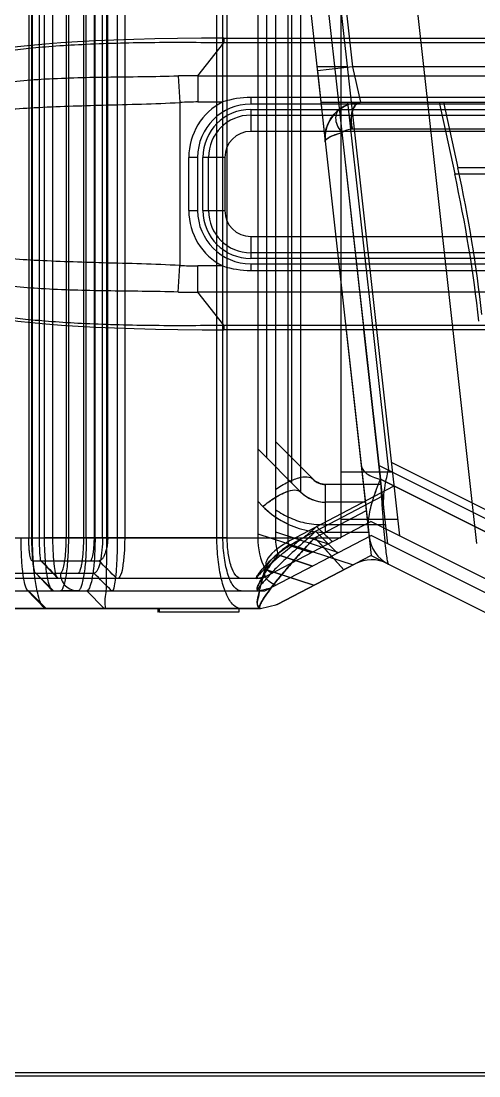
# Model space of a CAD drawing. Header units: millimetres. Extents: x -97344 to -49824, y -57049 to -40247.
# Drawn here: x -63587.2 to -63561.4, y -49678.4 to -49618.9 of the extents above; entities that cross this region are included whole.
import ezdxf

# ---------------------------------------------------------------- set-up
doc = ezdxf.new("R2010")
doc.units = ezdxf.units.MM
doc.header["$LTSCALE"] = 200
doc.layers.add('DIM', color=3, linetype='Continuous')
doc.layers.add('LAY0001', color=7, linetype='Continuous')

# ---------------------------------------------------------------- blocks, each defined once
blk = doc.blocks.new('23-D1020-B_EXTRUSION-MAIN-BODY_BASESTAND-0_5m_Absen-PL__363', base_point=(418.75, -61.98))
at = {"color": 7, "linetype": 'Continuous'}
for p, q in [((434.257, -61.78), (873.608, -61.78)), ((434.174, -61.98), (873.608, -61.98))]:
    blk.add_line(p, q, dxfattribs=at)
blk = doc.blocks.new('Top1', base_point=(668.75, -75.52))
blk.add_blockref('23-D1020-B_EXTRUSION-MAIN-BODY_BASESTAND-0_5m_Absen-PL__363', (418.75, -61.98))
blk = doc.blocks.new('*U1466')
blk.add_blockref('Top1', (0, -50.114))
blk = doc.blocks.new('*U1467')
at = {"layer": 'DIM', "color": 0, "linetype": 'ByBlock', "lineweight": -2, "transparency": 16777216}
blk.add_blockref('*U1466', (6000, 0), dxfattribs=at)
blk = doc.blocks.new('2250')
at = {"color": 7, "linetype": 'Continuous'}
for p, q in [((-45375.337, -64444.768), (-45373.872, -64442.909)), ((-45373.872, -64442.645), (-45373.872, -64442.909)), ((-45373.872, -64442.645), (-45301.69, -64442.645)), ((-45301.69, -64442.909), (-45373.872, -64442.909)), ((-45376.447, -64444.769), (-45376.359, -64446.27)), ((-45375.337, -64444.768), (-45375.337, -64446.24)), ((-45375.337, -64444.768), (-45300.224, -64444.768)), ((-45376.359, -64446.27), (-45376.359, -64455.455)), ((-45375.337, -64446.24), (-45373.941, -64446.24)), ((-45372.359, -64445.988), (-45372.359, -64446.362)), ((-45303.202, -64445.988), (-45372.359, -64445.988)), ((-45303.202, -64446.362), (-45372.359, -64446.362)), ((-45372.359, -64446.662), (-45372.359, -64447.901)), ((-45372.359, -64446.662), (-45303.202, -64446.662)), ((-45372.359, -64446.982), (-45303.202, -64446.982)), ((-45303.202, -64447.901), (-45372.359, -64447.901)), ((-45375.859, -64452.362), (-45375.859, -64449.362)), ((-45375.359, -64449.362), (-45375.859, -64449.362)), ((-45375.359, -64449.362), (-45375.359, -64452.362)), ((-45375.059, -64452.362), (-45375.059, -64449.362)), ((-45373.821, -64449.362), (-45375.059, -64449.362)), ((-45374.74, -64452.362), (-45374.74, -64449.362)), ((-45373.821, -64449.362), (-45373.821, -64452.362)), ((-45375.859, -64452.362), (-45375.359, -64452.362)), ((-45375.059, -64452.362), (-45373.821, -64452.362)), ((-45372.359, -64453.824), (-45372.359, -64455.062)), ((-45372.359, -64453.824), (-45303.202, -64453.824)), ((-45303.202, -64454.743), (-45372.359, -64454.743)), ((-45376.447, -64456.956), (-45376.359, -64455.455)), ((-45375.337, -64456.957), (-45375.337, -64455.485)), ((-45373.941, -64455.485), (-45375.337, -64455.485)), ((-45303.202, -64455.062), (-45372.359, -64455.062)), ((-45372.359, -64455.362), (-45372.359, -64455.737)), ((-45372.359, -64455.362), (-45303.202, -64455.362)), ((-45372.359, -64455.737), (-45303.202, -64455.737)), ((-45373.872, -64458.816), (-45375.337, -64456.957)), ((-45300.224, -64456.957), (-45375.337, -64456.957)), ((-45373.872, -64458.816), (-45373.872, -64459.08)), ((-45373.872, -64458.816), (-45301.69, -64458.816)), ((-45301.69, -64459.08), (-45373.872, -64459.08)), ((-45366.975, -64459.08), (-45365.681, -64470.718)), ((-45365.044, -64467.5), (-45365.98, -64459.08)), ((-45356.306, -64471.869), (-45365.044, -64467.5)), ((-45365.841, -64469.282), (-45368.75, -64470.8)), ((-45390.575, -64470.8), (-45368.75, -64470.8)), ((-45368.75, -64470.8), (-45367.109, -64472.608)), ((-45370.867, -64474.568), (-45366.467, -64472.272)), ((-45364.588, -64472.286), (-45355.801, -64476.68)), ((-45371.219, -64473.648), (-45370.991, -64473.355)), ((-45389.806, -64474.8), (-45371.811, -64474.8)), ((-45377.604, -64474.8), (-45377.604, -64475)), ((-45377.589, -64475), (-45377.604, -64475)), ((-45377.531, -64474.8), (-45377.531, -64475)), ((-45373.031, -64475), (-45377.531, -64475)), ((-45373.031, -64474.8), (-45373.031, -64475)), ((-45371.811, -64474.8), (-45370.867, -64474.568)), ((-45370.865, -64474.567), (-45370.935, -64474.584))]:
    blk.add_line(p, q, dxfattribs=at)
for points in [[(-45373.872, -64442.645), (-45375.131, -64442.648), (-45376.498, -64442.661), (-45377.771, -64442.683), (-45378.966, -64442.712), (-45380.088, -64442.75), (-45381.144, -64442.794), (-45382.137, -64442.846), (-45383.071, -64442.906), (-45383.947, -64442.974), (-45384.767, -64443.051), (-45385.526, -64443.137), (-45386.223, -64443.235), (-45386.859, -64443.347), (-45387.345, -64443.457)], [(-45387.345, -64458.268), (-45386.849, -64458.379), (-45386.21, -64458.492), (-45385.507, -64458.59), (-45384.743, -64458.677), (-45383.92, -64458.753), (-45383.042, -64458.821), (-45382.106, -64458.881), (-45381.111, -64458.932), (-45380.056, -64458.977), (-45378.935, -64459.013), (-45377.743, -64459.043), (-45376.472, -64459.064), (-45375.11, -64459.077), (-45373.872, -64459.08)]]:
    blk.add_lwpolyline(points, dxfattribs=at)
for centre, radius, start, end in [((-45375.887, -64464.074), 19.313, 88.368, 91.66007), ((-45375.332, -64463.822), 17.582, 90.01847, 93.35104), ((-45372.359, -64449.362), 3.5, 116.85842, 180), ((-45372.359, -64449.362), 3, 90, 180), ((-45372.359, -64449.362), 2.7, 90, 180), ((-45372.359, -64449.362), 2.381, 90, 180), ((-45372.359, -64449.362), 1.462, 90, 180), ((-45372.359, -64452.362), 3.5, 180, 243.14158), ((-45372.359, -64452.362), 3, 180, 270), ((-45372.359, -64452.362), 2.7, 180, 270), ((-45372.359, -64452.362), 2.381, 180, 270), ((-45372.359, -64452.362), 1.462, 180, 270), ((-45375.332, -64437.902), 17.582, 266.64896, 269.98153), ((-45375.887, -64437.651), 19.313, 268.33993, 271.632), ((-45363.693, -64470.497), 2, 186.34395, 243.43495), ((-45365.541, -64474.045), 2, 63.34021, 117.55377)]:
    blk.add_arc(centre, radius, start, end, dxfattribs=at)
for points, knots in [([(-45373.872, -64442.909), (-45375.258, -64442.894), (-45377.927, -64442.877), (-45381.16, -64442.964), (-45383.496, -64443.102), (-45384.961, -64443.229), (-45386.187, -64443.383), (-45386.92, -64443.507), (-45387.242, -64443.577)], [0, 0, 0, 0, 0.310172, 0.597298, 0.723477, 0.83381, 0.92626, 1, 1, 1, 1]), ([(-45389.096, -64445.584), (-45388.815, -64445.523), (-45388.162, -64445.391), (-45387.051, -64445.215), (-45385.695, -64445.061), (-45383.491, -64444.897), (-45380.383, -64444.818), (-45377.803, -64444.807), (-45376.447, -64444.769)], [0, 0, 0, 0, 0.068055, 0.157386, 0.265648, 0.390479, 0.679313, 1, 1, 1, 1]), ([(-45389.666, -64447.031), (-45389.385, -64446.996), (-45388.723, -64446.906), (-45387.585, -64446.776), (-45386.171, -64446.652), (-45383.84, -64446.506), (-45380.541, -64446.406), (-45377.799, -64446.342), (-45376.359, -64446.27)], [0, 0, 0, 0, 0.063719, 0.150349, 0.257652, 0.383035, 0.675656, 1, 1, 1, 1]), ([(-45376.359, -64455.455), (-45377.799, -64455.383), (-45380.541, -64455.319), (-45383.839, -64455.219), (-45386.17, -64455.073), (-45387.584, -64454.949), (-45388.723, -64454.818), (-45389.385, -64454.728), (-45389.666, -64454.693)], [0, 0, 0, 0, 0.32427, 0.616889, 0.742282, 0.849606, 0.936268, 1, 1, 1, 1]), ([(-45376.447, -64456.956), (-45377.803, -64456.917), (-45380.383, -64456.907), (-45383.49, -64456.828), (-45385.694, -64456.664), (-45387.05, -64456.51), (-45388.161, -64456.334), (-45388.815, -64456.201), (-45389.096, -64456.141)], [0, 0, 0, 0, 0.32062, 0.609453, 0.734293, 0.842573, 0.931932, 1, 1, 1, 1]), ([(-45387.273, -64458.138), (-45386.95, -64458.209), (-45386.218, -64458.34), (-45384.992, -64458.496), (-45383.526, -64458.618), (-45381.849, -64458.719), (-45379.997, -64458.794), (-45378.02, -64458.83), (-45375.965, -64458.836), (-45374.573, -64458.827), (-45373.872, -64458.816)], [0, 0, 0, 0, 0.073694, 0.165979, 0.275806, 0.401933, 0.541117, 0.689391, 0.843353, 1, 1, 1, 1]), ([(-45366.128, -64466.697), (-45366.118, -64466.791), (-45366.043, -64466.988), (-45365.798, -64467.219), (-45365.457, -64467.398), (-45365.189, -64467.472), (-45365.044, -64467.5)], [0, 0, 0, 0, 0.199073, 0.422662, 0.690357, 1, 1, 1, 1]), ([(-45365.044, -64467.5), (-45365.025, -64467.843), (-45364.986, -64468.497), (-45364.925, -64469.424), (-45364.864, -64470.24), (-45364.805, -64470.929), (-45364.748, -64471.481), (-45364.701, -64471.85), (-45364.663, -64472.068), (-45364.639, -64472.177), (-45364.617, -64472.244), (-45364.599, -64472.28), (-45364.588, -64472.286)], [0, 0, 0, 0, 0.213754, 0.4078, 0.57857, 0.72305, 0.83871, 0.923705, 0.954382, 0.977149, 0.992175, 1, 1, 1, 1]), ([(-45370.991, -64473.355), (-45370.833, -64473.157), (-45370.112, -64472.283), (-45369.353, -64471.441), (-45368.75, -64470.8)], [0, 0, 0, 0, 0.223124, 1, 1, 1, 1]), ([(-45371.811, -64474.8), (-45371.829, -64474.8), (-45371.873, -64474.779), (-45371.872, -64474.691), (-45371.836, -64474.588), (-45371.769, -64474.447), (-45371.668, -64474.28), (-45371.485, -64474.007), (-45371.331, -64473.795), (-45371.219, -64473.648)], [0, 0, 0, 0, 0.039205, 0.088988, 0.170029, 0.283628, 0.427091, 0.59676, 1, 1, 1, 1])]:
    blk.add_open_spline(points, degree=3, knots=knots, dxfattribs=at)
for points in [[(-45372.359, -64445.988), (-45372.893, -64445.988), (-45373.433, -64446.075), (-45373.941, -64446.24)], [(-45373.941, -64455.485), (-45373.433, -64455.65), (-45372.893, -64455.737), (-45372.359, -64455.737)]]:
    blk.add_open_spline(points, degree=3, dxfattribs=at)
at = {"layer": 'LAY0001', "color": 7, "linetype": 'Continuous'}
for p, q in [((-45359.597, -64471.137), (-45363.595, -64435.177)), ((-45384.889, -64435.84), (-45384.889, -64470.8)), ((-45384.712, -64470.8), (-45384.712, -64435.84)), ((-45384.675, -64470.8), (-45384.675, -64435.84)), ((-45384.284, -64470.8), (-45384.284, -64435.84)), ((-45384, -64470.8), (-45384, -64435.84)), ((-45383.527, -64470.801), (-45383.528, -64435.84)), ((-45382.773, -64435.84), (-45382.773, -64470.801)), ((-45382.633, -64470.802), (-45382.633, -64435.84)), ((-45381.782, -64470.801), (-45381.782, -64435.84)), ((-45381.643, -64470.801), (-45381.643, -64435.84)), ((-45381.186, -64470.801), (-45381.186, -64435.84)), ((-45381.148, -64470.8), (-45381.148, -64435.84)), ((-45380.727, -64470.801), (-45380.727, -64435.84)), ((-45380.5, -64435.84), (-45380.5, -64470.8)), ((-45380.432, -64470.801), (-45380.432, -64435.84)), ((-45379.897, -64435.84), (-45379.897, -64470.8)), ((-45379.475, -64435.84), (-45379.475, -64470.8)), ((-45374.27, -64470.8), (-45374.27, -64435.84)), ((-45373.928, -64470.8), (-45373.928, -64435.84)), ((-45373.688, -64470.8), (-45373.688, -64435.84)), ((-45371.967, -64435.84), (-45371.967, -64465.8)), ((-45371.467, -64435.84), (-45371.467, -64466.3)), ((-45370.967, -64435.84), (-45370.967, -64470.8)), ((-45370.267, -64435.84), (-45370.267, -64470.8)), ((-45370.053, -64435.84), (-45370.053, -64467.714)), ((-45369.559, -64435.84), (-45368.4, -64446.26)), ((-45369.553, -64435.84), (-45369.553, -64468.214)), ((-45367.394, -64446.26), (-45368.553, -64435.84)), ((-45367.848, -64435.84), (-45363.973, -64470.693)), ((-45367.546, -64435.84), (-45366.61, -64444.26)), ((-45367.267, -64435.84), (-45367.267, -64470.8)), ((-45366.912, -64444.26), (-45368.623, -64444.26)), ((-45366.61, -64444.26), (-45368.598, -64444.481)), ((-45368.598, -64444.481), (-45368.153, -64448.481)), ((-45308.951, -64444.26), (-45366.61, -64444.26)), ((-45366.61, -64444.26), (-45366.166, -64446.26)), ((-45368.4, -64446.26), (-45365.561, -64471.8)), ((-45368.4, -64446.26), (-45314.09, -64446.26)), ((-45367.406, -64446.26), (-45365.044, -64467.5)), ((-45364.627, -64471.148), (-45367.394, -64446.26)), ((-45366.897, -64446.26), (-45364.592, -64466.988)), ((-45366.825, -64446.371), (-45366.497, -64446.287)), ((-45366.498, -64446.287), (-45366.166, -64446.26)), ((-45361.72, -64446.26), (-45360.847, -64450.291)), ((-45361.472, -64446.26), (-45360.674, -64449.946)), ((-45358.655, -64447.772), (-45366.618, -64447.772)), ((-45314.888, -64449.946), (-45360.674, -64449.946)), ((-45360.847, -64450.291), (-45337.781, -64450.291)), ((-45370.967, -64465.385), (-45368.846, -64467.507)), ((-45371.967, -64465.8), (-45371.967, -64470.8)), ((-45369.553, -64468.214), (-45371.967, -64465.8)), ((-45365.119, -64466.725), (-45356.21, -64471.179)), ((-45364.434, -64466.55), (-45358.085, -64469.725)), ((-45364.373, -64467.1), (-45367.267, -64467.1)), ((-45364.284, -64467.899), (-45369.843, -64470.8)), ((-45368.139, -64470.503), (-45368.138, -64467.8)), ((-45364.999, -64467.8), (-45368.139, -64467.8)), ((-45365.044, -64467.5), (-45355.956, -64472.044)), ((-45364.925, -64468.468), (-45369.393, -64470.8)), ((-45371.967, -64468.746), (-45371.674, -64469.038)), ((-45365.894, -64468.8), (-45368.139, -64468.8)), ((-45365.841, -64469.282), (-45368.75, -64470.8)), ((-45371.727, -64473.1), (-45365.577, -64469.891)), ((-45364.747, -64470.071), (-45368.139, -64470.071)), ((-45364.076, -64469.768), (-45367.267, -64469.768)), ((-45357.781, -64473.789), (-45365.577, -64469.891)), ((-45391.223, -64470.8), (-45367.267, -64470.8)), ((-45389.9, -64470.8), (-45369.084, -64470.8)), ((-45389.427, -64470.801), (-45369.843, -64470.8)), ((-45385.679, -64470.802), (-45384.712, -64470.8)), ((-45384.712, -64470.8), (-45384, -64470.8)), ((-45384.284, -64470.8), (-45383.528, -64470.801)), ((-45373.928, -64470.8), (-45384, -64470.8)), ((-45373.688, -64470.8), (-45383.527, -64470.801)), ((-45381.643, -64470.801), (-45382.773, -64470.801)), ((-45382.633, -64470.802), (-45381.148, -64470.8)), ((-45381.148, -64470.8), (-45380.5, -64470.8)), ((-45380.727, -64470.801), (-45379.897, -64470.8)), ((-45380.432, -64470.801), (-45379.475, -64470.8)), ((-45371.967, -64470.584), (-45366.587, -64472.335)), ((-45371.556, -64473.8), (-45365.57, -64470.677)), ((-45370.967, -64470.477), (-45367.408, -64471.635)), ((-45369.047, -64470.8), (-45367.983, -64471.146)), ((-45368.75, -64470.799), (-45367.109, -64472.607)), ((-45368.75, -64470.799), (-45367.109, -64472.607)), ((-45368.697, -64470.436), (-45367.471, -64471.668)), ((-45368.697, -64470.436), (-45367.471, -64471.668)), ((-45365.705, -64470.503), (-45368.139, -64470.503)), ((-45355.702, -64475.611), (-45365.57, -64470.677)), ((-45370.228, -64471.22), (-45368.933, -64471.642)), ((-45368.934, -64471.642), (-45370.228, -64471.221)), ((-45368.934, -64471.643), (-45370.228, -64471.222)), ((-45384.699, -64472.1), (-45380.916, -64472.1)), ((-45384.698, -64472.1), (-45381.423, -64472.1)), ((-45365.561, -64471.8), (-45370.867, -64474.568)), ((-45370.806, -64471.768), (-45368.87, -64472.398)), ((-45368.87, -64472.399), (-45370.806, -64471.769)), ((-45368.87, -64472.399), (-45370.806, -64471.77)), ((-45365.561, -64471.8), (-45355.419, -64476.87)), ((-45371.645, -64472.548), (-45368.78, -64473.48)), ((-45371.642, -64472.55), (-45368.847, -64473.459)), ((-45371.55, -64472.578), (-45368.78, -64473.479)), ((-45371.55, -64472.58), (-45368.78, -64473.48)), ((-45371.727, -64473.1), (-45389.13, -64473.1)), ((-45386.382, -64472.8), (-45381.21, -64472.8)), ((-45384.484, -64472.8), (-45383.5, -64473.8)), ((-45372.016, -64473.1), (-45371.466, -64472.965)), ((-45371.641, -64473.007), (-45371.464, -64472.963)), ((-45392.283, -64473.8), (-45371.556, -64473.8)), ((-45384.896, -64473.799), (-45383.906, -64474.799)), ((-45382.116, -64473.8), (-45383.104, -64473.8)), ((-45381.62, -64473.799), (-45380.63, -64474.799)), ((-45371.931, -64473.8), (-45371.215, -64473.624)), ((-45371.488, -64473.69), (-45371.376, -64473.663)), ((-45371.393, -64473.667), (-45371.217, -64473.623)), ((-45371.296, -64473.643), (-45371.219, -64473.624)), ((-45371.811, -64474.8), (-45389.806, -64474.8)), ((-45371.811, -64474.8), (-45370.867, -64474.568)), ((-45370.865, -64474.567), (-45370.936, -64474.584)), ((-45370.865, -64474.567), (-45370.935, -64474.584))]:
    blk.add_line(p, q, dxfattribs=at)
for points in [[(-45368.153, -64448.479), (-45368.163, -64448.15), (-45368.116, -64447.816), (-45368.013, -64447.493), (-45367.858, -64447.194), (-45367.659, -64446.929), (-45367.413, -64446.696), (-45367.133, -64446.509), (-45366.825, -64446.371)], [(-45368.153, -64448.481), (-45368.162, -64448.147), (-45368.114, -64447.811), (-45368.01, -64447.487), (-45367.856, -64447.191), (-45367.656, -64446.927), (-45367.411, -64446.694), (-45367.13, -64446.508), (-45366.824, -64446.371)], [(-45366.165, -64446.26), (-45366.479, -64446.284), (-45366.788, -64446.359), (-45367.085, -64446.483), (-45367.362, -64446.657)], [(-45366.165, -64446.26), (-45366.482, -64446.285), (-45366.789, -64446.359), (-45367.085, -64446.484)], [(-45367.362, -64446.657), (-45367.674, -64446.947), (-45367.917, -64447.294), (-45368.077, -64447.672), (-45368.157, -64448.071), (-45368.154, -64448.476)], [(-45367.362, -64446.657), (-45367.655, -64446.925), (-45367.9, -64447.264), (-45368.063, -64447.629), (-45368.153, -64448.036), (-45368.152, -64448.489)], [(-45368.139, -64467.8), (-45368.265, -64467.791), (-45368.385, -64467.769), (-45368.487, -64467.737), (-45368.575, -64467.699), (-45368.654, -64467.656), (-45368.724, -64467.61), (-45368.788, -64467.56), (-45368.846, -64467.507)], [(-45369.553, -64468.214), (-45369.368, -64468.377), (-45369.158, -64468.52), (-45368.926, -64468.638), (-45368.672, -64468.727), (-45368.404, -64468.782), (-45368.139, -64468.8)], [(-45384.202, -64472.097), (-45383.98, -64472.329), (-45383.749, -64472.571), (-45383.511, -64472.822), (-45383.265, -64473.081)], [(-45384.511, -64472.786), (-45384.215, -64473.096), (-45383.907, -64473.421), (-45383.588, -64473.759)], [(-45384.06, -64474.718), (-45384.373, -64474.386), (-45384.673, -64474.069), (-45384.96, -64473.766)]]:
    blk.add_lwpolyline(points, dxfattribs=at)
for centre, radius, start, end in [((-45366.166, -64448.26), 2, 90, 186.34395), ((-45366.618, -64448.772), 1, 89.99835, 126.73245), ((-45368.139, -64466.8), 1, 225, 270), ((-45368.139, -64466.8), 2, 225, 270), ((-45368.138, -64465.503), 5, 225.00021, 244.80566), ((-45367.967, -64470.8), 4, 180, 206.40245), ((-45367.967, -64470.8), 3, 180, 198.87878), ((-45367.967, -64470.8), 2.3, 180, 190.58455), ((-44988.131, -64085.061), 553.775, 224.33973, 224.4845), ((-45608.932, -64702.962), 324.47, 45.10675, 45.35749), ((-45791.206, -64882.493), 579.608, 44.839351, 44.97893)]:
    blk.add_arc(centre, radius, start, end, dxfattribs=at)
for centre, major_axis, ratio, start_param, end_param in [((-45756.102, -64350.608), (393.924, -135.879), 0.37703, 0.176957, 0.22489), ((-45757.651, -64350.608), (395.294, -136.352), 0.37703, 0.176957, 0.22489), ((-45364.871, -64470.8), (6.633, 1.626), 0.245196, 2.356194, 3.412209)]:
    blk.add_ellipse(centre, major_axis=major_axis, ratio=ratio, start_param=start_param, end_param=end_param, dxfattribs=at)
for points, knots in [([(-45366.166, -64446.26), (-45366.195, -64446.26), (-45366.236, -64446.266), (-45366.285, -64446.285), (-45366.315, -64446.3), (-45366.345, -64446.319), (-45366.386, -64446.35), (-45366.438, -64446.401), (-45366.498, -64446.48), (-45366.577, -64446.62), (-45366.653, -64446.842), (-45366.697, -64447.145), (-45366.69, -64447.464), (-45366.649, -64447.673), (-45366.618, -64447.772)], [0, 0, 0, 0, 0.050982, 0.070209, 0.089308, 0.109072, 0.130376, 0.178244, 0.234154, 0.298894, 0.454349, 0.635662, 0.822084, 1, 1, 1, 1]), ([(-45366.618, -64447.772), (-45366.63, -64447.733), (-45366.652, -64447.648), (-45366.676, -64447.517), (-45366.687, -64447.404), (-45366.691, -64447.317), (-45366.692, -64447.255), (-45366.691, -64447.192), (-45366.686, -64447.105), (-45366.675, -64446.992), (-45366.649, -64446.853), (-45366.609, -64446.714), (-45366.556, -64446.581), (-45366.487, -64446.461), (-45366.406, -64446.363), (-45366.313, -64446.293), (-45366.229, -64446.263), (-45366.18, -64446.26), (-45366.165, -64446.26)], [0, 0, 0, 0, 0.069128, 0.150922, 0.228446, 0.265172, 0.300389, 0.335599, 0.3723, 0.449714, 0.531307, 0.614997, 0.698044, 0.777408, 0.850457, 0.915946, 0.97491, 1, 1, 1, 1]), ([(-45367.362, -64446.657), (-45367.436, -64446.712), (-45367.528, -64446.844), (-45367.573, -64447.054), (-45367.57, -64447.315), (-45367.463, -64447.642), (-45367.306, -64447.871), (-45367.216, -64447.97)], [0, 0, 0, 0, 0.191559, 0.307856, 0.437817, 0.723279, 1, 1, 1, 1]), ([(-45368.153, -64448.481), (-45368.162, -64448.406), (-45367.99, -64448.239), (-45367.668, -64448.101), (-45367.381, -64448.016), (-45367.216, -64447.97)], [0, 0, 0, 0, 0.202915, 0.535284, 1, 1, 1, 1]), ([(-45368.153, -64448.481), (-45368.158, -64448.439), (-45368.12, -64448.366), (-45368.038, -64448.295), (-45367.889, -64448.198), (-45367.613, -64448.081), (-45367.364, -64448.008), (-45367.216, -64447.97)], [0, 0, 0, 0, 0.112503, 0.194224, 0.299009, 0.588295, 1, 1, 1, 1]), ([(-45370.968, -64468.079), (-45370.741, -64467.928), (-45370.319, -64467.673), (-45369.712, -64467.423), (-45369.216, -64467.326), (-45368.928, -64467.424), (-45368.846, -64467.507)], [0, 0, 0, 0, 0.35327, 0.638448, 0.848555, 1, 1, 1, 1]), ([(-45364.84, -64469.237), (-45364.864, -64469.019), (-45364.869, -64468.548), (-45364.773, -64467.795), (-45364.659, -64467.269), (-45364.592, -64466.988)], [0, 0, 0, 0, 0.289231, 0.618967, 1, 1, 1, 1]), ([(-45364.84, -64469.237), (-45364.864, -64469.019), (-45364.869, -64468.548), (-45364.773, -64467.795), (-45364.659, -64467.269), (-45364.592, -64466.988)], [0, 0, 0, 0, 0.289234, 0.618968, 1, 1, 1, 1]), ([(-45365.712, -64470.441), (-45365.743, -64470.164), (-45365.706, -64469.547), (-45365.449, -64468.564), (-45365.192, -64467.875), (-45365.044, -64467.5)], [0, 0, 0, 0, 0.274715, 0.602258, 1, 1, 1, 1]), ([(-45365.712, -64470.441), (-45365.743, -64470.162), (-45365.705, -64469.542), (-45365.447, -64468.56), (-45365.191, -64467.872), (-45365.044, -64467.5)], [0, 0, 0, 0, 0.277098, 0.604889, 1, 1, 1, 1]), ([(-45371.674, -64469.038), (-45371.455, -64468.858), (-45371.039, -64468.548), (-45370.428, -64468.231), (-45369.938, -64468.069), (-45369.631, -64468.135), (-45369.553, -64468.214)], [0, 0, 0, 0, 0.35557, 0.648674, 0.860193, 1, 1, 1, 1]), ([(-45371.674, -64469.038), (-45371.513, -64468.905), (-45371.197, -64468.666), (-45370.727, -64468.378), (-45370.414, -64468.236), (-45370.267, -64468.187)], [0, 0, 0, 0, 0.379837, 0.717571, 1, 1, 1, 1]), ([(-45371.674, -64469.038), (-45371.367, -64469.345), (-45370.681, -64469.873), (-45369.466, -64470.383), (-45368.59, -64470.503), (-45368.139, -64470.503)], [0, 0, 0, 0, 0.332433, 0.654268, 1, 1, 1, 1]), ([(-45370.967, -64469.215), (-45370.7, -64469.397), (-45370.131, -64469.717), (-45369.171, -64470.033), (-45368.489, -64470.066), (-45368.139, -64470.071)], [0, 0, 0, 0, 0.322847, 0.649626, 1, 1, 1, 1]), ([(-45368.644, -64470.174), (-45368.723, -64470.25), (-45368.884, -64470.398), (-45369.133, -64470.606), (-45369.303, -64470.736), (-45369.389, -64470.8)], [0, 0, 0, 0, 0.338053, 0.671765, 1, 1, 1, 1]), ([(-45368.644, -64470.174), (-45368.544, -64470.27), (-45368.344, -64470.46), (-45368.044, -64470.742), (-45367.843, -64470.928), (-45367.743, -64471.021)], [0, 0, 0, 0, 0.335594, 0.66892, 1, 1, 1, 1]), ([(-45384.896, -64473.799), (-45384.963, -64473.8), (-45385.083, -64473.547), (-45385.166, -64473.161), (-45385.259, -64472.492), (-45385.31, -64471.693), (-45385.323, -64471.105), (-45385.323, -64470.8)], [0, 0, 0, 0, 0.065665, 0.21126, 0.429144, 0.701932, 1, 1, 1, 1]), ([(-45384.698, -64472.1), (-45384.705, -64472.099), (-45384.72, -64472.094), (-45384.738, -64472.071), (-45384.757, -64472.038), (-45384.783, -64471.97), (-45384.811, -64471.858), (-45384.838, -64471.694), (-45384.86, -64471.498), (-45384.876, -64471.276), (-45384.886, -64471.04), (-45384.888, -64470.88), (-45384.889, -64470.8)], [0, 0, 0, 0, 0.014615, 0.035073, 0.063336, 0.099888, 0.196962, 0.32279, 0.47096, 0.640283, 0.822024, 1, 1, 1, 1]), ([(-45384.484, -64472.8), (-45384.544, -64472.801), (-45384.595, -64472.507), (-45384.666, -64472.161), (-45384.696, -64471.508), (-45384.712, -64471.05), (-45384.712, -64470.8)], [0, 0, 0, 0, 0.0891, 0.309136, 0.629775, 1, 1, 1, 1]), ([(-45383.906, -64474.8), (-45384.009, -64474.8), (-45384.234, -64474.505), (-45384.388, -64473.953), (-45384.556, -64473.075), (-45384.65, -64471.998), (-45384.675, -64471.211), (-45384.675, -64470.8)], [0, 0, 0, 0, 0.073814, 0.219685, 0.435197, 0.704338, 1, 1, 1, 1]), ([(-45384.195, -64472.1), (-45384.226, -64472.111), (-45384.229, -64471.885), (-45384.275, -64471.695), (-45384.271, -64471.248), (-45384.283, -64470.956), (-45384.283, -64470.8)], [0, 0, 0, 0, 0.075451, 0.303503, 0.642395, 1, 1, 1, 1]), ([(-45383.509, -64473.8), (-45383.579, -64473.8), (-45383.716, -64473.559), (-45383.817, -64473.168), (-45383.922, -64472.502), (-45383.977, -64471.699), (-45384, -64471.108), (-45384, -64470.8)], [0, 0, 0, 0, 0.067024, 0.213505, 0.428103, 0.701888, 1, 1, 1, 1]), ([(-45383.23, -64473.1), (-45383.299, -64473.1), (-45383.372, -64472.777), (-45383.463, -64472.375), (-45383.503, -64471.624), (-45383.528, -64471.094), (-45383.527, -64470.801)], [0, 0, 0, 0, 0.088325, 0.30555, 0.625165, 1, 1, 1, 1]), ([(-45383.106, -64472.8), (-45383.055, -64472.8), (-45382.962, -64472.637), (-45382.896, -64472.371), (-45382.825, -64471.939), (-45382.784, -64471.405), (-45382.772, -64471.014), (-45382.773, -64470.801)], [0, 0, 0, 0, 0.072981, 0.215496, 0.433923, 0.690281, 1, 1, 1, 1]), ([(-45383.104, -64473.8), (-45383.086, -64473.798), (-45383.051, -64473.785), (-45383.004, -64473.734), (-45382.96, -64473.657), (-45382.917, -64473.554), (-45382.876, -64473.424), (-45382.819, -64473.201), (-45382.76, -64472.868), (-45382.704, -64472.411), (-45382.664, -64471.903), (-45382.639, -64471.359), (-45382.634, -64470.99), (-45382.633, -64470.802)], [0, 0, 0, 0, 0.015863, 0.036772, 0.065004, 0.101451, 0.145024, 0.196728, 0.324253, 0.471862, 0.642696, 0.817787, 1, 1, 1, 1]), ([(-45381.643, -64470.801), (-45381.643, -64470.989), (-45381.649, -64471.358), (-45381.673, -64471.903), (-45381.714, -64472.411), (-45381.77, -64472.868), (-45381.829, -64473.201), (-45381.885, -64473.424), (-45381.927, -64473.554), (-45381.97, -64473.658), (-45382.015, -64473.735), (-45382.062, -64473.786), (-45382.098, -64473.799), (-45382.116, -64473.8)], [0, 0, 0, 0, 0.18221, 0.3573, 0.527981, 0.675459, 0.80287, 0.854528, 0.898063, 0.934796, 0.963164, 0.984099, 1, 1, 1, 1]), ([(-45382.115, -64472.8), (-45382.102, -64472.799), (-45382.076, -64472.789), (-45382.041, -64472.752), (-45382.008, -64472.696), (-45381.962, -64472.584), (-45381.913, -64472.4), (-45381.866, -64472.139), (-45381.828, -64471.831), (-45381.802, -64471.498), (-45381.786, -64471.15), (-45381.782, -64470.917), (-45381.782, -64470.801)], [0, 0, 0, 0, 0.017522, 0.040639, 0.07181, 0.111889, 0.214186, 0.347096, 0.495716, 0.663347, 0.831458, 1, 1, 1, 1]), ([(-45381.148, -64470.8), (-45381.148, -64471.098), (-45381.162, -64471.671), (-45381.216, -64472.456), (-45381.316, -64473.124), (-45381.407, -64473.527), (-45381.542, -64473.8), (-45381.62, -64473.799)], [0, 0, 0, 0, 0.289542, 0.554417, 0.771472, 0.92397, 1, 1, 1, 1]), ([(-45381.423, -64472.1), (-45381.413, -64472.099), (-45381.393, -64472.092), (-45381.367, -64472.064), (-45381.342, -64472.022), (-45381.308, -64471.94), (-45381.273, -64471.808), (-45381.24, -64471.628), (-45381.215, -64471.425), (-45381.198, -64471.214), (-45381.189, -64471.004), (-45381.187, -64470.866), (-45381.186, -64470.801)], [0, 0, 0, 0, 0.020059, 0.046636, 0.082381, 0.128104, 0.242421, 0.384137, 0.533448, 0.695725, 0.853863, 1, 1, 1, 1]), ([(-45380.727, -64470.801), (-45380.727, -64471.033), (-45380.745, -64471.482), (-45380.845, -64472.106), (-45380.946, -64472.536), (-45381.121, -64472.799), (-45381.21, -64472.799)], [0, 0, 0, 0, 0.328763, 0.641268, 0.874392, 1, 1, 1, 1]), ([(-45380.432, -64470.801), (-45380.432, -64470.909), (-45380.446, -64471.118), (-45380.492, -64471.408), (-45380.564, -64471.652), (-45380.641, -64471.844), (-45380.723, -64471.986), (-45380.813, -64472.075), (-45380.885, -64472.1), (-45380.916, -64472.1)], [0, 0, 0, 0, 0.222135, 0.42894, 0.602148, 0.743508, 0.853238, 0.93559, 1, 1, 1, 1]), ([(-45380.5, -64470.8), (-45380.5, -64471.201), (-45380.497, -64471.978), (-45380.532, -64473.017), (-45380.513, -64473.948), (-45380.632, -64474.373), (-45380.557, -64474.8), (-45380.63, -64474.8)], [0, 0, 0, 0, 0.300616, 0.577102, 0.798291, 0.945255, 1, 1, 1, 1]), ([(-45379.897, -64470.8), (-45379.897, -64471.096), (-45379.903, -64471.677), (-45379.939, -64472.466), (-45380, -64473.15), (-45380.057, -64473.52), (-45380.138, -64473.8), (-45380.201, -64473.8)], [0, 0, 0, 0, 0.292338, 0.569536, 0.789417, 0.938286, 1, 1, 1, 1]), ([(-45379.475, -64470.8), (-45379.475, -64471.08), (-45379.483, -64471.609), (-45379.574, -64472.335), (-45379.639, -64472.802), (-45379.799, -64473.1), (-45379.885, -64473.1)], [0, 0, 0, 0, 0.352411, 0.669311, 0.891859, 1, 1, 1, 1]), ([(-45372.902, -64474.8), (-45373.057, -64474.8), (-45373.423, -64474.583), (-45373.764, -64473.969), (-45374.05, -64473.093), (-45374.228, -64472.003), (-45374.27, -64471.212), (-45374.27, -64470.8)], [0, 0, 0, 0, 0.104573, 0.258167, 0.468091, 0.722149, 1, 1, 1, 1]), ([(-45372.902, -64473.8), (-45373.053, -64473.8), (-45373.408, -64473.518), (-45373.675, -64472.844), (-45373.886, -64471.901), (-45373.928, -64471.183), (-45373.928, -64470.8)], [0, 0, 0, 0, 0.136249, 0.355383, 0.654844, 1, 1, 1, 1]), ([(-45372.902, -64473.1), (-45373.018, -64473.1), (-45373.29, -64472.884), (-45373.495, -64472.367), (-45373.656, -64471.644), (-45373.688, -64471.094), (-45373.688, -64470.8)], [0, 0, 0, 0, 0.136249, 0.355383, 0.654844, 1, 1, 1, 1]), ([(-45369.389, -64470.8), (-45369.573, -64470.936), (-45369.912, -64471.192), (-45370.38, -64471.56), (-45370.781, -64471.886), (-45371.129, -64472.177), (-45371.431, -64472.446), (-45371.68, -64472.67), (-45371.887, -64472.892), (-45371.98, -64472.97), (-45372.036, -64473.1), (-45372.018, -64473.1)], [0, 0, 0, 0, 0.195072, 0.362785, 0.508203, 0.636569, 0.750447, 0.850589, 0.931685, 0.984384, 1, 1, 1, 1]), ([(-45369.084, -64470.8), (-45369.398, -64471.076), (-45369.967, -64471.588), (-45370.724, -64472.321), (-45371.304, -64472.884), (-45371.699, -64473.39), (-45371.911, -64473.56), (-45371.968, -64473.8), (-45371.936, -64473.8)], [0, 0, 0, 0, 0.300331, 0.551074, 0.750438, 0.894013, 0.976918, 1, 1, 1, 1]), ([(-45368.75, -64470.8), (-45369.003, -64471.068), (-45369.485, -64471.591), (-45370.156, -64472.35), (-45370.729, -64473.027), (-45371.187, -64473.597), (-45371.512, -64474.046), (-45371.738, -64474.379), (-45371.836, -64474.594), (-45371.896, -64474.748), (-45371.833, -64474.8), (-45371.811, -64474.8)], [0, 0, 0, 0, 0.215128, 0.415282, 0.590682, 0.733305, 0.841059, 0.916184, 0.96281, 0.986767, 1, 1, 1, 1]), ([(-45371.811, -64474.8), (-45371.833, -64474.8), (-45371.896, -64474.748), (-45371.836, -64474.594), (-45371.737, -64474.379), (-45371.512, -64474.047), (-45371.188, -64473.598), (-45370.73, -64473.028), (-45370.157, -64472.35), (-45369.485, -64471.592), (-45369.003, -64471.068), (-45368.75, -64470.8)], [0, 0, 0, 0, 0.013261, 0.037264, 0.083847, 0.158829, 0.266436, 0.409017, 0.584505, 0.784804, 1, 1, 1, 1]), ([(-45370.95, -64473.483), (-45371.088, -64473.426), (-45371.331, -64473.301), (-45371.586, -64472.982), (-45371.576, -64472.582), (-45371.358, -64472.212), (-45371.014, -64471.849), (-45370.559, -64471.49), (-45370.01, -64471.135), (-45369.608, -64470.912), (-45369.393, -64470.8)], [0, 0, 0, 0, 0.111415, 0.200877, 0.28682, 0.390013, 0.514277, 0.657857, 0.819822, 1, 1, 1, 1]), ([(-45368.697, -64470.436), (-45368.738, -64470.478), (-45368.823, -64470.561), (-45368.952, -64470.682), (-45369.039, -64470.761), (-45369.084, -64470.8)], [0, 0, 0, 0, 0.334296, 0.667879, 1, 1, 1, 1]), ([(-45369.084, -64470.8), (-45369.039, -64470.761), (-45368.952, -64470.682), (-45368.823, -64470.561), (-45368.738, -64470.478), (-45368.697, -64470.436)], [0, 0, 0, 0, 0.332243, 0.665824, 1, 1, 1, 1]), ([(-45370.228, -64471.222), (-45370.226, -64471.205), (-45370.328, -64471.317), (-45370.417, -64471.347), (-45370.637, -64471.54), (-45370.862, -64471.723), (-45371.1, -64471.938), (-45371.319, -64472.149), (-45371.52, -64472.356), (-45371.7, -64472.557), (-45371.863, -64472.74), (-45371.959, -64472.916), (-45372.061, -64473.011), (-45372.033, -64473.1), (-45372.016, -64473.1)], [0, 0, 0, 0, 0.019875, 0.08354, 0.184854, 0.305883, 0.427633, 0.543271, 0.651637, 0.753676, 0.848718, 0.92792, 0.980147, 1, 1, 1, 1]), ([(-45372.016, -64473.1), (-45372.033, -64473.1), (-45372.057, -64473.013), (-45371.967, -64472.919), (-45371.87, -64472.752), (-45371.713, -64472.574), (-45371.538, -64472.376), (-45371.343, -64472.173), (-45371.133, -64471.967), (-45370.91, -64471.766), (-45370.686, -64471.577), (-45370.482, -64471.412), (-45370.33, -64471.297), (-45370.251, -64471.237), (-45370.228, -64471.22)], [0, 0, 0, 0, 0.019872, 0.069898, 0.145686, 0.237655, 0.33793, 0.44442, 0.55621, 0.670811, 0.784017, 0.888402, 0.967862, 1, 1, 1, 1]), ([(-45371.931, -64473.8), (-45371.971, -64473.801), (-45372.04, -64473.634), (-45371.9, -64473.421), (-45371.757, -64473.096), (-45371.541, -64472.747), (-45371.312, -64472.404), (-45371.088, -64472.11), (-45370.921, -64471.903), (-45370.832, -64471.798), (-45370.806, -64471.768)], [0, 0, 0, 0, 0.048926, 0.158835, 0.31498, 0.491476, 0.668574, 0.828906, 0.950878, 1, 1, 1, 1]), ([(-45370.806, -64471.77), (-45370.811, -64471.732), (-45370.948, -64471.985), (-45371.079, -64472.073), (-45371.319, -64472.423), (-45371.543, -64472.752), (-45371.76, -64473.1), (-45371.904, -64473.425), (-45372.029, -64473.628), (-45371.978, -64473.8), (-45371.94, -64473.8)], [0, 0, 0, 0, 0.048962, 0.172532, 0.335368, 0.513699, 0.689455, 0.843721, 0.952257, 1, 1, 1, 1]), ([(-45370.806, -64471.77), (-45370.811, -64471.732), (-45370.948, -64471.985), (-45371.079, -64472.073), (-45371.319, -64472.423), (-45371.543, -64472.752), (-45371.76, -64473.1), (-45371.904, -64473.425), (-45372.029, -64473.628), (-45371.978, -64473.8), (-45371.94, -64473.8)], [0, 0, 0, 0, 0.048962, 0.172532, 0.335368, 0.513699, 0.689455, 0.843721, 0.952257, 1, 1, 1, 1]), ([(-45371.811, -64474.8), (-45371.903, -64474.8), (-45372.051, -64474.466), (-45371.896, -64474.023), (-45371.798, -64473.419), (-45371.653, -64472.932), (-45371.572, -64472.658), (-45371.55, -64472.578)], [0, 0, 0, 0, 0.118465, 0.342457, 0.631913, 0.893263, 1, 1, 1, 1]), ([(-45371.55, -64472.578), (-45371.575, -64472.527), (-45371.616, -64472.965), (-45371.738, -64473.155), (-45371.863, -64473.737), (-45371.939, -64474.208), (-45372.036, -64474.581), (-45371.885, -64474.8), (-45371.811, -64474.8)], [0, 0, 0, 0, 0.073656, 0.266497, 0.514553, 0.738786, 0.905009, 1, 1, 1, 1]), ([(-45383.106, -64472.8), (-45383.106, -64472.924), (-45383.057, -64473.187), (-45382.836, -64473.526), (-45382.5, -64473.75), (-45382.239, -64473.8), (-45382.115, -64473.8)], [0, 0, 0, 0, 0.241201, 0.501599, 0.760986, 1, 1, 1, 1])]:
    blk.add_open_spline(points, degree=3, knots=knots, dxfattribs=at)
blk.add_open_spline([(-45371.936, -64473.8), (-45371.936, -64473.8), (-45371.936, -64473.8), (-45371.936, -64473.8)], degree=3, dxfattribs=at)
blk = doc.blocks.new('*U1488')
at = {"layer": 'DIM', "color": 3}
blk.add_blockref('2250', (45347.11, 64440.647), dxfattribs=at)
blk = doc.blocks.new('*U1489')
at = {"layer": 'DIM', "color": 0, "linetype": 'ByBlock', "lineweight": -2, "transparency": 16777216}
blk.add_blockref('*U1488', (6000, 0), dxfattribs=at)

msp = doc.modelspace()

# ---------------------------------------------------------------- block references
at = {"layer": 'DIM', "color": 3}
for name, p in [('*U1467', (-69539.665, -49641.82)), ('*U1489', (-69548.994, -49617.903))]:
    msp.add_blockref(name, p, dxfattribs=at)

doc.saveas('drawing.dxf')
